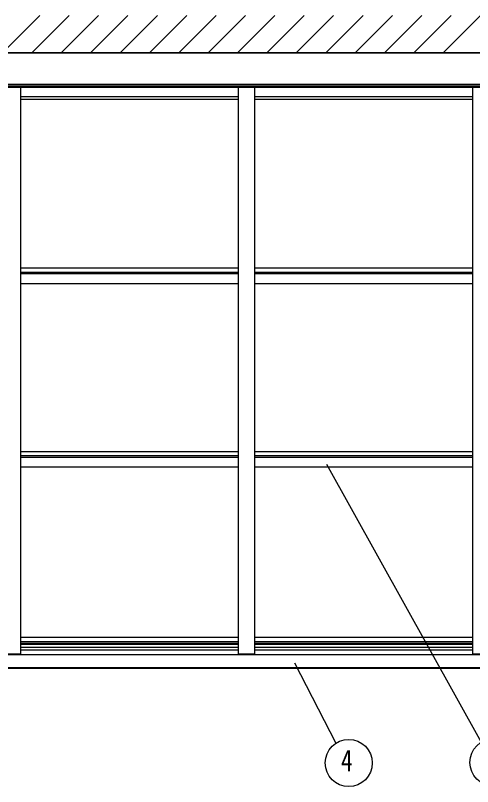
# Model space of a CAD drawing. Units: millimetres, scale not verified. Extents: x -10512 to 10512, y -7425 to 7425.
# Drawn here: x -6921 to -5524, y -107 to 2248 of the extents above; entities that cross this region are included whole.
import ezdxf
from ezdxf.enums import TextEntityAlignment as Align

# ---------------------------------------------------------------- set-up
doc = ezdxf.new("R2010")
doc.units = ezdxf.units.MM
doc.header["$LTSCALE"] = 40
for name, color, linetype in [('0-4_YKK_13', 4, 'Continuous'), ('0-5_YKK_A1', 4, 'Continuous'), ('0-6_YKK_D', 6, 'Continuous')]:
    doc.layers.add(name, color=color, linetype=linetype)
doc.styles.add('ＭＳ ゴシック', font='')
doc.styles.get('ＭＳ ゴシック').set_extended_font_data('MS Gothic')

msp = doc.modelspace()

# ---------------------------------------------------------------- linework, layer by layer
at = {"layer": '0-4_YKK_13'}
for p, q in [((-4782.85, 2133.97), (-8362.85, 2133.97)), ((-4782.85, 2037.12), (-8362.85, 2037.12))]:
    msp.add_line(p, q, dxfattribs=at)
at = {"layer": '0-5_YKK_A1'}
for p, q in [((-6960.52, 2133.97), (-6846.43, 2248.06)), ((-6870.72, 2133.97), (-6756.63, 2248.06)), ((-6780.92, 2133.97), (-6666.83, 2248.06)), ((-6691.12, 2133.97), (-6577.03, 2248.06)), ((-6601.31, 2133.97), (-6487.22, 2248.06)), ((-6511.51, 2133.97), (-6397.42, 2248.06)), ((-6421.71, 2133.97), (-6307.62, 2248.06)), ((-6331.91, 2133.97), (-6217.82, 2248.06)), ((-6242.1, 2133.97), (-6128.01, 2248.06)), ((-6152.3, 2133.97), (-6038.21, 2248.06)), ((-6062.5, 2133.97), (-5948.41, 2248.06)), ((-5972.69, 2133.97), (-5858.61, 2248.06)), ((-5882.89, 2133.97), (-5768.8, 2248.06)), ((-5793.09, 2133.97), (-5679, 2248.06)), ((-5703.29, 2133.97), (-5589.2, 2248.06)), ((-5613.48, 2133.97), (-5499.4, 2248.06)), ((-8722.87, 2133.97), (-4422.83, 2133.97)), ((-4782.85, 2030.35), (-8362.85, 2030.35)), ((-4782.85, 2030.17), (-8362.85, 2030.14)), ((-4782.85, 2028.18), (-8362.85, 2028.18)), ((-4799.35, 2034.63), (-8346.35, 2034.63)), ((-6905.85, 2028.18), (-6905.85, 297.28)), ((-6239.85, 2028.18), (-6239.85, 297.28)), ((-6189.85, 2028.18), (-6189.85, 297.28)), ((-5523.85, 2028.18), (-5523.85, 297.28)), ((-6905.85, 2000.31), (-6239.85, 2000.31)), ((-6905.85, 1992.02), (-6239.85, 1992.02)), ((-6189.85, 2000.31), (-5523.85, 2000.31)), ((-6189.85, 1992.02), (-5523.85, 1992.02)), ((-6905.85, 1477.29), (-6239.85, 1477.29)), ((-6905.85, 1464.27), (-6239.85, 1464.27)), ((-6189.85, 1477.29), (-5523.85, 1477.29)), ((-6189.85, 1464.27), (-5523.85, 1464.27)), ((-6905.85, 1459.73), (-6239.85, 1459.73)), ((-6189.85, 1459.73), (-5523.85, 1459.73)), ((-6905.85, 1429.89), (-6239.85, 1429.89)), ((-6189.85, 1429.89), (-5523.85, 1429.89)), ((-6905.85, 916.81), (-6239.85, 916.81)), ((-6905.85, 903.8), (-6239.85, 903.8)), ((-6905.85, 899.25), (-6239.85, 899.25)), ((-6189.85, 916.81), (-5523.85, 916.81)), ((-6189.85, 903.8), (-5523.85, 903.8)), ((-6189.85, 899.25), (-5523.85, 899.25)), ((-6905.85, 869.42), (-6239.85, 869.42)), ((-6189.85, 869.42), (-5523.85, 869.42)), ((-6905.85, 349.39), (-6239.85, 349.39)), ((-6905.85, 336.39), (-6239.85, 336.39)), ((-6905.85, 331.31), (-6239.85, 331.31)), ((-6189.85, 349.39), (-5523.85, 349.39)), ((-6189.85, 336.39), (-5523.85, 336.39)), ((-6189.85, 331.31), (-5523.85, 331.31)), ((-6239.85, 327.38), (-6905.85, 327.38)), ((-6905.85, 319.18), (-6239.85, 319.18)), ((-6905.85, 310.78), (-6239.85, 310.78)), ((-5523.85, 327.38), (-6189.85, 327.38)), ((-6189.85, 319.18), (-5523.85, 319.18)), ((-6189.85, 310.78), (-5523.85, 310.78)), ((-4806.85, 295.17), (-8332.85, 295.17)), ((-6905.85, 297.28), (-6955.85, 297.28)), ((-6189.85, 297.28), (-6239.85, 297.28)), ((-5473.85, 297.28), (-5523.85, 297.28)), ((-8362.86, 257.13), (-4782.85, 257.13)), ((-8362.85, 254.99), (-4782.85, 254.99))]:
    msp.add_line(p, q, dxfattribs=at)
at = {"layer": '0-6_YKK_D'}
for p, q in [((-5970.29, 878.1), (-5497.43, 28.55)), ((-6068.45, 271.16), (-5941.28, 25.76))]:
    msp.add_line(p, q, dxfattribs=at)
for centre in [(-5902.21, -34.72), (-5459.88, -32.89)]:
    msp.add_circle(centre, 72, dxfattribs=at)

# ---------------------------------------------------------------- texts
at = {"layer": '0-6_YKK_D', "style": 'ＭＳ ゴシック', "width": 0.8}
msp.add_text('4', height=65.98, dxfattribs=at).set_placement((-5926.21, -79.72), align=Align.BOTTOM_LEFT)

doc.saveas('drawing.dxf')
